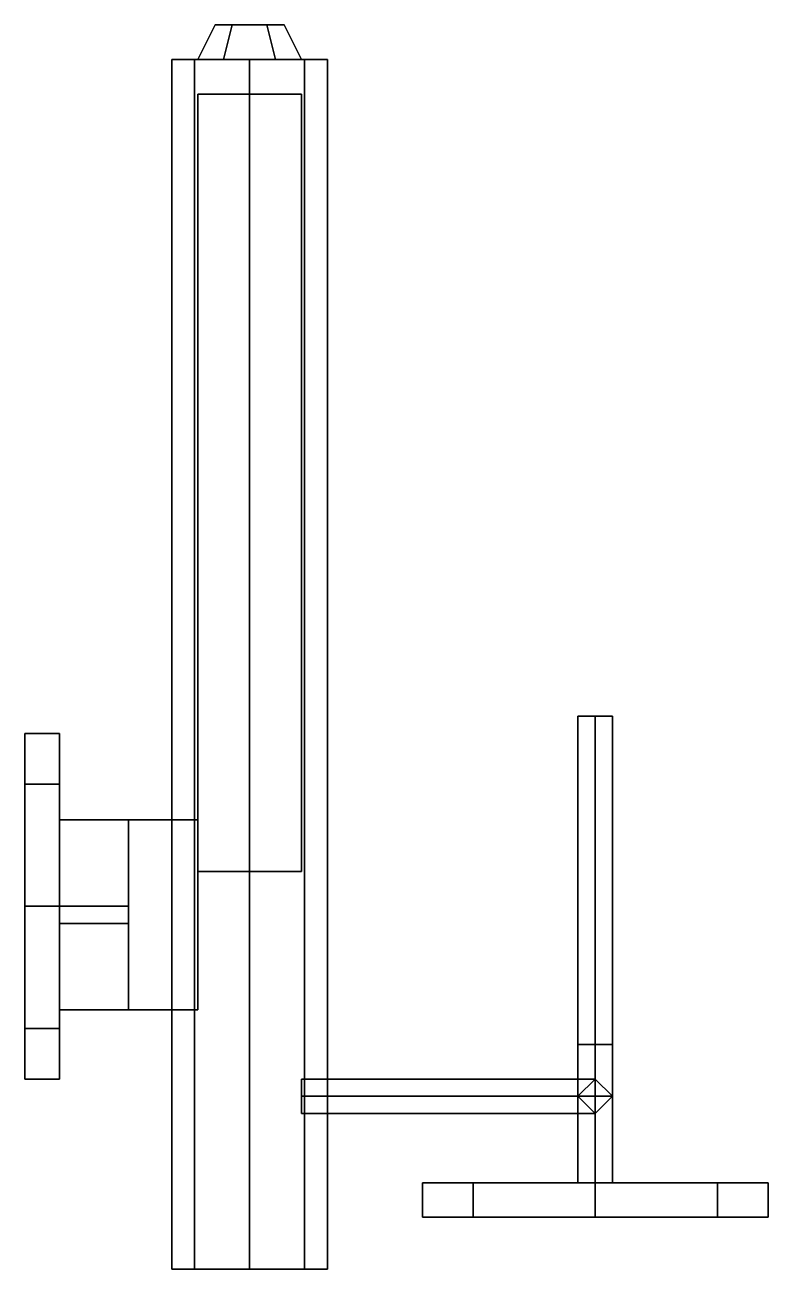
# Model space of a CAD drawing. Extents: x -0.13 to 0.3, y -0.13 to 0.59.
import ezdxf

# ---------------------------------------------------------------- set-up
doc = ezdxf.new("R2010")
doc.units = 0
doc.layers.add('CRADLE', color=5, linetype='CONTINUOUS')

msp = doc.modelspace()

# ---------------------------------------------------------------- linework, layer by layer
at = {"layer": 'CRADLE'}
for points in [[(-0.015, 0.57, -0.02598), (-0.03, 0.57), (-0.02, 0.59), (-0.01, 0.59, -0.01732)], [(-0.03, 0.57), (-0.015, 0.57, 0.02598), (-0.01, 0.59, 0.01732), (-0.02, 0.59)], [(-0.01, 0.59, 0.01732), (0.01, 0.59, 0.01732), (0.02, 0.59), (-0.02, 0.59)], [(-0.02, 0.59), (0.02, 0.59), (0.01, 0.59, -0.01732), (-0.01, 0.59, -0.01732)], [(0.015, 0.57, -0.02598), (-0.015, 0.57, -0.02598), (-0.01, 0.59, -0.01732), (0.01, 0.59, -0.01732)], [(-0.015, 0.57, 0.02598), (0.015, 0.57, 0.02598), (0.01, 0.59, 0.01732), (-0.01, 0.59, 0.01732)], [(0.03, 0.57), (0.015, 0.57, -0.02598), (0.01, 0.59, -0.01732), (0.02, 0.59)], [(0.015, 0.57, 0.02598), (0.03, 0.57), (0.02, 0.59), (0.01, 0.59, 0.01732)], [(-0.03182, 0.57, 0.03182), (-0.045, 0.57), (-0.045, -0.13), (-0.03182, -0.13, 0.03182)], [(-0.045, 0.57), (-0.03182, 0.57, -0.03182), (-0.03182, -0.13, -0.03182), (-0.045, -0.13)], [(-0.03182, 0.57, 0.03182), (0.045, 0.57), (0.03182, 0.57, -0.03182), (-0.045, 0.57)], [(-0.045, 0.57), (0.03182, 0.57, -0.03182), (0, 0.57, -0.045), (-0.03182, 0.57, -0.03182)], [(0, 0.57, 0.045), (-0.03182, 0.57, 0.03182), (-0.03182, -0.13, 0.03182), (0, -0.13, 0.045)], [(-0.03182, 0.57, -0.03182), (0, 0.57, -0.045), (0, -0.13, -0.045), (-0.03182, -0.13, -0.03182)], [(0, 0.57, 0.045), (0.03182, 0.57, 0.03182), (0.045, 0.57), (-0.03182, 0.57, 0.03182)], [(0.03182, 0.57, 0.03182), (0, 0.57, 0.045), (0, -0.13, 0.045), (0.03182, -0.13, 0.03182)], [(0, 0.57, -0.045), (0.03182, 0.57, -0.03182), (0.03182, -0.13, -0.03182), (0, -0.13, -0.045)], [(0.045, 0.57), (0.03182, 0.57, 0.03182), (0.03182, -0.13, 0.03182), (0.045, -0.13)], [(0.03182, 0.57, -0.03182), (0.045, 0.57), (0.045, -0.13), (0.03182, -0.13, -0.03182)], [(0.03, 0.55, 0.09), (0.03, 0.55, 0.03), (-0.03, 0.55, 0.03), (-0.03, 0.55, 0.09)], [(-0.03, 0.55, 0.03), (-0.03, 0.1, 0.03), (-0.03, 0.1, 0.09), (-0.03, 0.55, 0.09)], [(0.03, 0.1, 0.09), (0.03, 0.1, 0.03), (0.03, 0.55, 0.03), (0.03, 0.55, 0.09)], [(0.19, 0.19, 0.19), (0.2, 0.19, 0.18), (0.2, 0, 0.34), (0.19, 0, 0.35)], [(0.2, 0.19, 0.2), (0.19, 0.19, 0.19), (0.19, 0, 0.35), (0.2, 0, 0.36)], [(0.2, 0.19, 0.18), (0.21, 0.19, 0.19), (0.21, 0, 0.35), (0.2, 0, 0.34)], [(0.21, 0.19, 0.19), (0.2, 0.19, 0.2), (0.2, 0, 0.36), (0.21, 0, 0.35)], [(-0.11, 0.15071, 0.21071), (-0.11, 0.18, 0.14), (-0.13, 0.18, 0.14), (-0.13, 0.15071, 0.21071)], [(-0.11, 0.18, 0.14), (-0.11, 0.15071, 0.06929), (-0.13, 0.15071, 0.06929), (-0.13, 0.18, 0.14)], [(-0.13, -0.02, 0.14), (-0.13, 0.15071, 0.21071), (-0.13, 0.18, 0.14), (-0.13, 0.00929, 0.06929)], [(-0.13, 0.00929, 0.06929), (-0.13, 0.18, 0.14), (-0.13, 0.15071, 0.06929), (-0.13, 0.08, 0.04)], [(-0.11, 0.00929, 0.06929), (-0.11, 0.18, 0.14), (-0.11, 0.15071, 0.21071), (-0.11, -0.02, 0.14)], [(-0.11, 0.08, 0.04), (-0.11, 0.15071, 0.06929), (-0.11, 0.18, 0.14), (-0.11, 0.00929, 0.06929)], [(-0.11, 0.08, 0.24), (-0.11, 0.15071, 0.21071), (-0.13, 0.15071, 0.21071), (-0.13, 0.08, 0.24)], [(-0.11, 0.15071, 0.06929), (-0.11, 0.08, 0.04), (-0.13, 0.08, 0.04), (-0.13, 0.15071, 0.06929)], [(-0.13, 0.00929, 0.21071), (-0.13, 0.08, 0.24), (-0.13, 0.15071, 0.21071), (-0.13, -0.02, 0.14)], [(-0.11, -0.02, 0.14), (-0.11, 0.15071, 0.21071), (-0.11, 0.08, 0.24), (-0.11, 0.00929, 0.21071)], [(-0.11, 0.13, 0.01), (-0.11, 0.02, 0.01), (-0.11, 0.02, 0.06485), (-0.11, 0.13, 0.06071)], [(-0.07, 0.13, 0.15), (-0.07, 0.13, 0.05), (-0.11, 0.13, 0.01), (-0.11, 0.13, 0.15)], [(-0.07, 0.13, 0.05), (-0.03, 0.13, 0.05), (-0.03, 0.13, 0.01), (-0.11, 0.13, 0.01)], [(-0.03, 0.13, 0.01), (-0.03, 0.02, 0.01), (-0.11, 0.02, 0.01), (-0.11, 0.13, 0.01)], [(-0.07, 0.08, 0.2), (-0.07, 0.13, 0.15), (-0.11, 0.13, 0.15), (-0.11, 0.08, 0.2)], [(-0.07, 0.02, 0.15), (-0.07, 0.02, 0.05), (-0.07, 0.13, 0.05), (-0.07, 0.13, 0.15)], [(-0.07, 0.02, 0.05), (-0.03, 0.02, 0.05), (-0.03, 0.13, 0.05), (-0.07, 0.13, 0.05)], [(-0.07, 0.07, 0.2), (-0.07, 0.02, 0.15), (-0.07, 0.13, 0.15), (-0.07, 0.08, 0.2)], [(-0.03, 0.1, 0.09), (-0.03, 0.1, 0.03), (0.03, 0.1, 0.03), (0.03, 0.1, 0.09)], [(-0.11, 0.00929, 0.21071), (-0.11, 0.08, 0.24), (-0.13, 0.08, 0.24), (-0.13, 0.00929, 0.21071)], [(-0.11, 0.08, 0.04), (-0.11, 0.00929, 0.06929), (-0.13, 0.00929, 0.06929), (-0.13, 0.08, 0.04)], [(-0.11, 0.08, 0.2), (-0.11, 0.07, 0.2), (-0.07, 0.07, 0.2), (-0.07, 0.08, 0.2)], [(-0.11, 0.07, 0.2), (-0.11, 0.02, 0.15), (-0.07, 0.02, 0.15), (-0.07, 0.07, 0.2)], [(-0.11, 0.02, 0.15), (-0.11, 0.02, 0.01), (-0.07, 0.02, 0.05), (-0.07, 0.02, 0.15)], [(-0.11, 0.02, 0.01), (-0.03, 0.02, 0.01), (-0.03, 0.02, 0.05), (-0.07, 0.02, 0.05)], [(-0.11, -0.02, 0.14), (-0.11, 0.00929, 0.21071), (-0.13, 0.00929, 0.21071), (-0.13, -0.02, 0.14)], [(-0.11, 0.00929, 0.06929), (-0.11, -0.02, 0.14), (-0.13, -0.02, 0.14), (-0.13, 0.00929, 0.06929)], [(0.2, 0, 0.36), (0.19, 0, 0.35), (0.19, -0.08, 0.35), (0.2, -0.08, 0.36)], [(0.19, 0, 0.35), (0.2, 0, 0.34), (0.2, -0.08, 0.34), (0.19, -0.08, 0.35)], [(0.21, 0, 0.35), (0.2, 0, 0.36), (0.2, -0.08, 0.36), (0.21, -0.08, 0.35)], [(0.2, 0, 0.34), (0.21, 0, 0.35), (0.21, -0.08, 0.35), (0.2, -0.08, 0.34)], [(0.03, -0.03, 0.02), (0.03, -0.02, 0.03), (0.2, -0.02, 0.03), (0.21, -0.03, 0.02)], [(0.03, -0.02, 0.03), (0.03, -0.03, 0.04), (0.19, -0.03, 0.04), (0.2, -0.02, 0.03)], [(0.2, -0.02, 0.03), (0.19, -0.03, 0.04), (0.19, -0.03, 0.35), (0.2, -0.02, 0.34)], [(0.21, -0.03, 0.02), (0.2, -0.02, 0.03), (0.2, -0.02, 0.34), (0.21, -0.03, 0.35)], [(0.03, -0.03, 0.04), (0.03, -0.04, 0.03), (0.2, -0.04, 0.03), (0.19, -0.03, 0.04)], [(0.03, -0.04, 0.03), (0.03, -0.03, 0.02), (0.21, -0.03, 0.02), (0.2, -0.04, 0.03)], [(0.19, -0.03, 0.04), (0.2, -0.04, 0.03), (0.2, -0.04, 0.34), (0.19, -0.03, 0.35)], [(0.2, -0.04, 0.03), (0.21, -0.03, 0.02), (0.21, -0.03, 0.35), (0.2, -0.04, 0.34)], [(0.12929, -0.08, 0.42071), (0.1, -0.08, 0.35), (0.1, -0.1, 0.35), (0.12929, -0.1, 0.42071)], [(0.1, -0.08, 0.35), (0.12929, -0.08, 0.27929), (0.12929, -0.1, 0.27929), (0.1, -0.1, 0.35)], [(0.27071, -0.08, 0.27929), (0.1, -0.08, 0.35), (0.12929, -0.08, 0.42071), (0.3, -0.08, 0.35)], [(0.2, -0.08, 0.25), (0.12929, -0.08, 0.27929), (0.1, -0.08, 0.35), (0.27071, -0.08, 0.27929)], [(0.2, -0.08, 0.45), (0.12929, -0.08, 0.42071), (0.12929, -0.1, 0.42071), (0.2, -0.1, 0.45)], [(0.12929, -0.08, 0.27929), (0.2, -0.08, 0.25), (0.2, -0.1, 0.25), (0.12929, -0.1, 0.27929)], [(0.3, -0.08, 0.35), (0.12929, -0.08, 0.42071), (0.2, -0.08, 0.45), (0.27071, -0.08, 0.42071)], [(0.27071, -0.08, 0.42071), (0.2, -0.08, 0.45), (0.2, -0.1, 0.45), (0.27071, -0.1, 0.42071)], [(0.2, -0.08, 0.25), (0.27071, -0.08, 0.27929), (0.27071, -0.1, 0.27929), (0.2, -0.1, 0.25)], [(0.3, -0.08, 0.35), (0.27071, -0.08, 0.42071), (0.27071, -0.1, 0.42071), (0.3, -0.1, 0.35)], [(0.27071, -0.08, 0.27929), (0.3, -0.08, 0.35), (0.3, -0.1, 0.35), (0.27071, -0.1, 0.27929)], [(0.3, -0.1, 0.35), (0.12929, -0.1, 0.42071), (0.1, -0.1, 0.35), (0.27071, -0.1, 0.27929)], [(0.27071, -0.1, 0.27929), (0.1, -0.1, 0.35), (0.12929, -0.1, 0.27929), (0.2, -0.1, 0.25)], [(0.27071, -0.1, 0.42071), (0.2, -0.1, 0.45), (0.12929, -0.1, 0.42071), (0.3, -0.1, 0.35)], [(0, -0.13, 0.045), (-0.03182, -0.13, 0.03182), (-0.045, -0.13), (0.03182, -0.13, 0.03182)], [(0.03182, -0.13, 0.03182), (-0.045, -0.13), (-0.03182, -0.13, -0.03182), (0.045, -0.13)], [(0.045, -0.13), (-0.03182, -0.13, -0.03182), (0, -0.13, -0.045), (0.03182, -0.13, -0.03182)]]:
    msp.add_3dface(points, dxfattribs=at)

doc.saveas('drawing.dxf')
